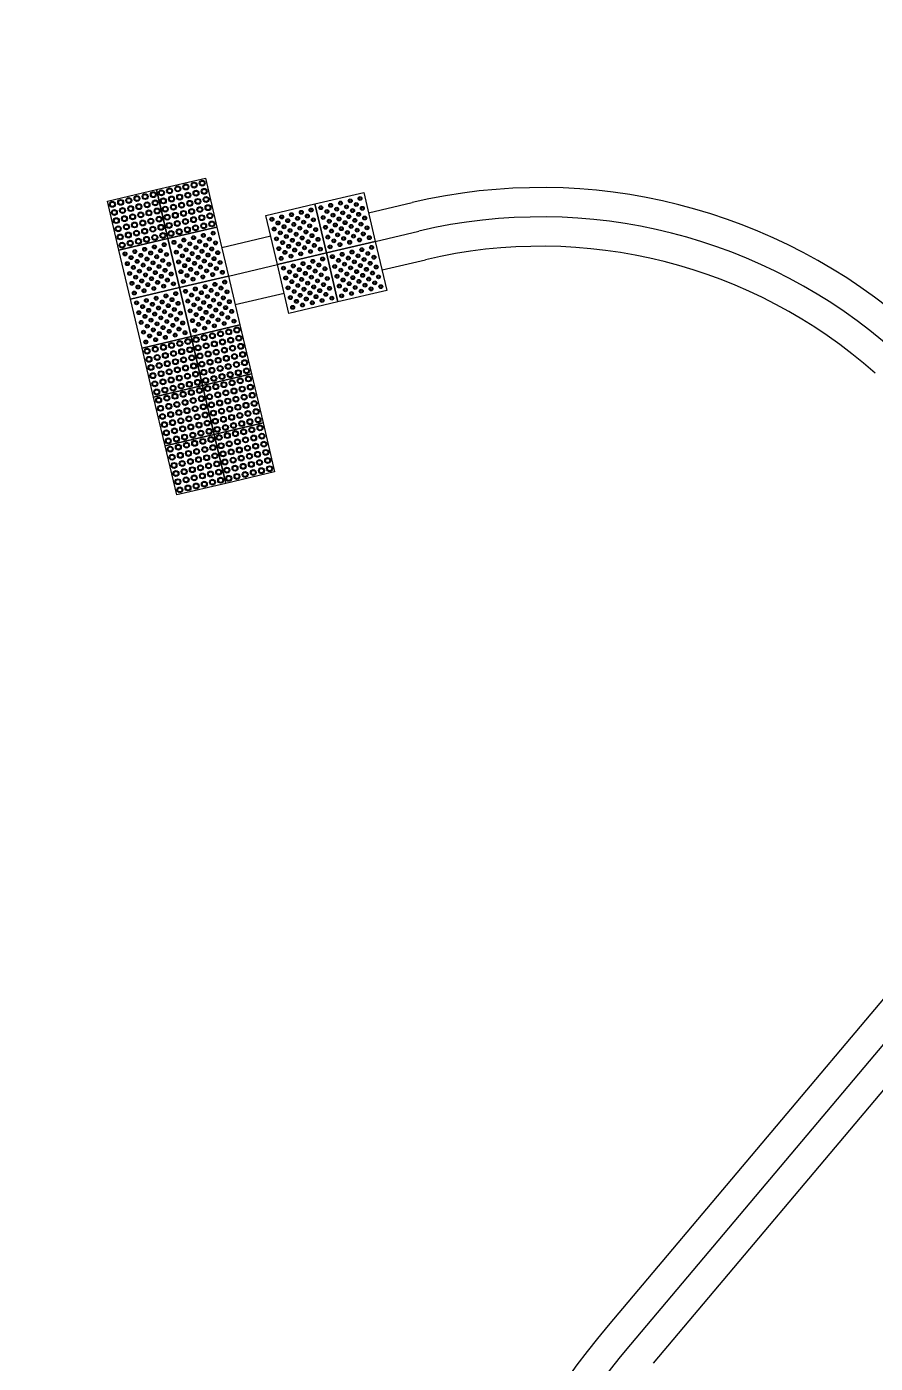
# Model space of a CAD drawing. Header units: millimetres. Extents: x 832728086 to 834530684, y 817551485 to 818349469.
# Drawn here: x 834124554 to 834129614, y 817958890 to 817966862 of the extents above; entities that cross this region are included whole.
import ezdxf

# ---------------------------------------------------------------- set-up
doc = ezdxf.new("R2010")
doc.units = ezdxf.units.MM
doc.header["$LTSCALE"] = 100
doc.linetypes.add('Hidden', pattern=[9.525, 6.35, -3.175])
doc.layers.add('+C-160', color=160, linetype='Hidden')
doc.layers.add('000-Tactile-l', color=8, linetype='Continuous')
doc.layers.add('000-helpline', color=30, linetype='Continuous', lineweight=30, plot=False)

# ---------------------------------------------------------------- blocks, each defined once
blk = doc.blocks.new('tactile')
at = {"layer": '000-helpline', "ltscale": 0.015}
for points in [[(834125.3832, 817965.9393), (834125.4521, 817965.6473), (834125.1601, 817965.5784), (834125.0913, 817965.8704)], [(834125.6752, 817966.0081), (834125.7441, 817965.7161), (834125.4521, 817965.6473), (834125.3832, 817965.9393)], [(834126.6201, 817965.9227), (834126.6889, 817965.6307), (834126.3969, 817965.5619), (834126.3281, 817965.8538)], [(834126.3281, 817965.8538), (834126.3969, 817965.5619), (834126.1049, 817965.493), (834126.0361, 817965.785)], [(834125.7441, 817965.7161), (834125.813, 817965.4241), (834125.521, 817965.3553), (834125.4521, 817965.6473)], [(834125.4521, 817965.6473), (834125.521, 817965.3553), (834125.229, 817965.2864), (834125.1601, 817965.5784)], [(834126.6889, 817965.6307), (834126.7578, 817965.3387), (834126.4658, 817965.2699), (834126.3969, 817965.5619)], [(834126.3969, 817965.5619), (834126.4658, 817965.2699), (834126.1738, 817965.201), (834126.1049, 817965.493)], [(834125.813, 817965.4241), (834125.8818, 817965.1321), (834125.5898, 817965.0633), (834125.521, 817965.3553)], [(834125.521, 817965.3553), (834125.5898, 817965.0633), (834125.2978, 817964.9944), (834125.229, 817965.2864)], [(834125.5898, 817965.0633), (834125.6587, 817964.7713), (834125.3667, 817964.7024), (834125.2978, 817964.9944)], [(834125.8818, 817965.1321), (834125.9507, 817964.8402), (834125.6587, 817964.7713), (834125.5898, 817965.0633)], [(834125.9507, 817964.8402), (834126.0195, 817964.5482), (834125.7275, 817964.4793), (834125.6587, 817964.7713)], [(834125.6587, 817964.7713), (834125.7275, 817964.4793), (834125.4355, 817964.4104), (834125.3667, 817964.7024)], [(834126.0195, 817964.5482), (834126.0884, 817964.2562), (834125.7964, 817964.1873), (834125.7275, 817964.4793)], [(834125.7275, 817964.4793), (834125.7964, 817964.1873), (834125.5044, 817964.1185), (834125.4355, 817964.4104)]]:
    blk.add_lwpolyline(points, close=True, dxfattribs=at)
at = {"layer": '000-Tactile-l', "ltscale": 5e-05}
for p, q in [((834126.6488, 817965.801), (834126.9082, 817965.8622)), ((834125.7728, 817965.5945), (834126.0648, 817965.6633)), ((834126.6889, 817965.6307), (834126.9484, 817965.6919)), ((834125.813, 817965.4241), (834126.1049, 817965.493)), ((834126.7291, 817965.4604), (834126.9885, 817965.5216)), ((834125.8531, 817965.2538), (834126.1451, 817965.3227)), ((834131.4332, 817963.1501), (834128.0774, 817959.1645)), ((834131.5671, 817963.0373), (834128.2112, 817959.0518)), ((834131.701, 817962.9246), (834128.3451, 817958.9391))]:
    blk.add_line(p, q, dxfattribs=at)
at = {"layer": '000-Tactile-l', "ltscale": 0.015}
for centre, radius in [((834125.4133, 817965.9207), 0.0175), ((834125.462, 817965.9321), 0.0175), ((834125.462, 817965.9321), 0.0125), ((834125.5106, 817965.9436), 0.0175), ((834125.5106, 817965.9436), 0.0125), ((834125.5593, 817965.9551), 0.0175), ((834125.5593, 817965.9551), 0.0125), ((834125.608, 817965.9666), 0.0175), ((834125.608, 817965.9666), 0.0125), ((834125.6566, 817965.978), 0.0175), ((834125.6566, 817965.978), 0.0125), ((834125.6681, 817965.9294), 0.0175), ((834125.6681, 817965.9294), 0.0125), ((834125.1213, 817965.8518), 0.0175), ((834125.1213, 817965.8518), 0.0125), ((834125.17, 817965.8633), 0.0175), ((834125.17, 817965.8633), 0.0125), ((834125.2187, 817965.8748), 0.0175), ((834125.2187, 817965.8748), 0.0125), ((834125.2673, 817965.8862), 0.0175), ((834125.2673, 817965.8862), 0.0125), ((834125.316, 817965.8977), 0.0175), ((834125.316, 817965.8977), 0.0125), ((834125.3275, 817965.849), 0.0175), ((834125.3275, 817965.849), 0.0125), ((834125.3647, 817965.9092), 0.0175), ((834125.3647, 817965.9092), 0.0125), ((834125.3761, 817965.8605), 0.0175), ((834125.3761, 817965.8605), 0.0125), ((834125.4133, 817965.9207), 0.0125), ((834125.4248, 817965.872), 0.0175), ((834125.4248, 817965.872), 0.0125), ((834125.4735, 817965.8835), 0.0175), ((834125.4735, 817965.8835), 0.0125), ((834125.5221, 817965.895), 0.0175), ((834125.5221, 817965.895), 0.0125), ((834125.5336, 817965.8463), 0.0175), ((834125.5336, 817965.8463), 0.0125), ((834125.5708, 817965.9064), 0.0175), ((834125.5708, 817965.9064), 0.0125), ((834125.5823, 817965.8578), 0.0175), ((834125.5823, 817965.8578), 0.0125), ((834125.6195, 817965.9179), 0.0175), ((834125.6195, 817965.9179), 0.0125), ((834125.6309, 817965.8692), 0.0175), ((834125.6309, 817965.8692), 0.0125), ((834125.6796, 817965.8807), 0.0175), ((834125.6796, 817965.8807), 0.0125), ((834126.481, 817965.8591), 0.0115), ((834126.481, 817965.8591), 0.006), ((834126.5394, 817965.8728), 0.0115), ((834126.5394, 817965.8728), 0.006), ((834126.5754, 817965.8505), 0.0115), ((834126.5978, 817965.8866), 0.0115), ((834126.5978, 817965.8866), 0.006), ((834125.1328, 817965.8031), 0.0175), ((834125.1328, 817965.8031), 0.0125), ((834125.1815, 817965.8146), 0.0175), ((834125.1815, 817965.8146), 0.0125), ((834125.1929, 817965.766), 0.0175), ((834125.1929, 817965.766), 0.0125), ((834125.2301, 817965.8261), 0.0175), ((834125.2301, 817965.8261), 0.0125), ((834125.2416, 817965.7774), 0.0175), ((834125.2416, 817965.7774), 0.0125), ((834125.2788, 817965.8376), 0.0175), ((834125.2788, 817965.8376), 0.0125), ((834125.2903, 817965.7889), 0.0175), ((834125.2903, 817965.7889), 0.0125), ((834125.3389, 817965.8004), 0.0175), ((834125.3389, 817965.8004), 0.0125), ((834125.3876, 817965.8119), 0.0175), ((834125.3876, 817965.8119), 0.0125), ((834125.3991, 817965.7632), 0.0175), ((834125.4363, 817965.8233), 0.0175), ((834125.4363, 817965.8233), 0.0125), ((834125.4477, 817965.7747), 0.0175), ((834125.4477, 817965.7747), 0.0125), ((834125.4849, 817965.8348), 0.0175), ((834125.4849, 817965.8348), 0.0125), ((834125.4964, 817965.7861), 0.0175), ((834125.4964, 817965.7861), 0.0125), ((834125.5451, 817965.7976), 0.0175), ((834125.5451, 817965.7976), 0.0125), ((834125.5937, 817965.8091), 0.0175), ((834125.5937, 817965.8091), 0.0125), ((834125.6052, 817965.7604), 0.0175), ((834125.6424, 817965.8206), 0.0175), ((834125.6424, 817965.8206), 0.0125), ((834125.6539, 817965.7719), 0.0175), ((834125.6539, 817965.7719), 0.0125), ((834125.6911, 817965.832), 0.0175), ((834125.6911, 817965.832), 0.0125), ((834125.7025, 817965.7834), 0.0175), ((834125.7025, 817965.7834), 0.0125), ((834126.1306, 817965.7764), 0.0115), ((834126.1306, 817965.7764), 0.006), ((834126.189, 817965.7902), 0.0115), ((834126.189, 817965.7902), 0.006), ((834126.2251, 817965.7679), 0.0115), ((834126.2474, 817965.804), 0.0115), ((834126.2474, 817965.804), 0.006), ((834126.2835, 817965.7817), 0.0115), ((834126.2835, 817965.7817), 0.006), ((834126.3058, 817965.8178), 0.0115), ((834126.3058, 817965.8178), 0.006), ((834126.3642, 817965.8315), 0.0115), ((834126.3642, 817965.8315), 0.006), ((834126.3779, 817965.7731), 0.0115), ((834126.3779, 817965.7731), 0.006), ((834126.4002, 817965.8092), 0.0115), ((834126.4002, 817965.8092), 0.006), ((834126.4226, 817965.8453), 0.0115), ((834126.4226, 817965.8453), 0.006), ((834126.4363, 817965.7869), 0.0115), ((834126.4363, 817965.7869), 0.006), ((834126.4586, 817965.823), 0.0115), ((834126.4586, 817965.823), 0.006), ((834126.4947, 817965.8007), 0.0115), ((834126.4947, 817965.8007), 0.006), ((834126.517, 817965.8368), 0.0115), ((834126.517, 817965.8368), 0.006), ((834126.5308, 817965.7784), 0.0115), ((834126.5308, 817965.7784), 0.006), ((834126.5531, 817965.8144), 0.0115), ((834126.5531, 817965.8144), 0.006), ((834126.5754, 817965.8505), 0.006), ((834126.5892, 817965.7921), 0.0115), ((834126.5892, 817965.7921), 0.006), ((834126.6115, 817965.8282), 0.0115), ((834126.6115, 817965.8282), 0.006), ((834126.6253, 817965.7698), 0.0115), ((834125.1443, 817965.7545), 0.0175), ((834125.1443, 817965.7545), 0.0125), ((834125.1558, 817965.7058), 0.0175), ((834125.1558, 817965.7058), 0.0125), ((834125.2044, 817965.7173), 0.0175), ((834125.2044, 817965.7173), 0.0125), ((834125.2531, 817965.7288), 0.0175), ((834125.2531, 817965.7288), 0.0125), ((834125.3018, 817965.7402), 0.0175), ((834125.3018, 817965.7402), 0.0125), ((834125.3132, 817965.6916), 0.0175), ((834125.3132, 817965.6916), 0.0125), ((834125.3504, 817965.7517), 0.0175), ((834125.3504, 817965.7517), 0.0125), ((834125.3619, 817965.7031), 0.0175), ((834125.3619, 817965.7031), 0.0125), ((834125.3991, 817965.7632), 0.0125), ((834125.4106, 817965.7145), 0.0175), ((834125.4106, 817965.7145), 0.0125), ((834125.4592, 817965.726), 0.0175), ((834125.4592, 817965.726), 0.0125), ((834125.5079, 817965.7375), 0.0175), ((834125.5079, 817965.7375), 0.0125), ((834125.5194, 817965.6888), 0.0175), ((834125.5194, 817965.6888), 0.0125), ((834125.5566, 817965.749), 0.0175), ((834125.5566, 817965.749), 0.0125), ((834125.568, 817965.7003), 0.0175), ((834125.568, 817965.7003), 0.0125), ((834125.6052, 817965.7604), 0.0125), ((834125.6167, 817965.7118), 0.0175), ((834125.6167, 817965.7118), 0.0125), ((834125.6654, 817965.7232), 0.0175), ((834125.6654, 817965.7232), 0.0125), ((834125.714, 817965.7347), 0.0175), ((834125.714, 817965.7347), 0.0125), ((834126.0722, 817965.7627), 0.0115), ((834126.0722, 817965.7627), 0.006), ((834126.0859, 817965.7043), 0.0115), ((834126.0859, 817965.7043), 0.006), ((834126.1083, 817965.7404), 0.0115), ((834126.1083, 817965.7404), 0.006), ((834126.1443, 817965.718), 0.0115), ((834126.1443, 817965.718), 0.006), ((834126.1667, 817965.7541), 0.0115), ((834126.1667, 817965.7541), 0.006), ((834126.1804, 817965.6957), 0.0115), ((834126.1804, 817965.6957), 0.006), ((834126.2027, 817965.7318), 0.0115), ((834126.2027, 817965.7318), 0.006), ((834126.2251, 817965.7679), 0.006), ((834126.2388, 817965.7095), 0.0115), ((834126.2388, 817965.7095), 0.006), ((834126.2611, 817965.7456), 0.0115), ((834126.2611, 817965.7456), 0.006), ((834126.2749, 817965.6872), 0.0115), ((834126.2972, 817965.7233), 0.0115), ((834126.2972, 817965.7233), 0.006), ((834126.3195, 817965.7594), 0.0115), ((834126.3195, 817965.7594), 0.006), ((834126.3333, 817965.701), 0.0115), ((834126.3333, 817965.701), 0.006), ((834126.3917, 817965.7147), 0.0115), ((834126.3917, 817965.7147), 0.006), ((834126.414, 817965.7508), 0.0115), ((834126.414, 817965.7508), 0.006), ((834126.4278, 817965.6924), 0.0115), ((834126.4278, 817965.6924), 0.006), ((834126.4501, 817965.7285), 0.0115), ((834126.4501, 817965.7285), 0.006), ((834126.4724, 817965.7646), 0.0115), ((834126.4724, 817965.7646), 0.006), ((834126.4862, 817965.7062), 0.0115), ((834126.4862, 817965.7062), 0.006), ((834126.5085, 817965.7423), 0.0115), ((834126.5085, 817965.7423), 0.006), ((834126.5446, 817965.72), 0.0115), ((834126.5446, 817965.72), 0.006), ((834126.5669, 817965.756), 0.0115), ((834126.5669, 817965.756), 0.006), ((834126.5807, 817965.6976), 0.0115), ((834126.5807, 817965.6976), 0.006), ((834126.603, 817965.7337), 0.0115), ((834126.603, 817965.7337), 0.006), ((834126.6253, 817965.7698), 0.006), ((834126.6391, 817965.7114), 0.0115), ((834126.6391, 817965.7114), 0.006), ((834125.1672, 817965.6571), 0.0175), ((834125.1672, 817965.6571), 0.0125), ((834125.1787, 817965.6085), 0.0175), ((834125.1787, 817965.6085), 0.0125), ((834125.2159, 817965.6686), 0.0175), ((834125.2159, 817965.6686), 0.0125), ((834125.2274, 817965.62), 0.0175), ((834125.2274, 817965.62), 0.0125), ((834125.2646, 817965.6801), 0.0175), ((834125.2646, 817965.6801), 0.0125), ((834125.276, 817965.6314), 0.0175), ((834125.276, 817965.6314), 0.0125), ((834125.3247, 817965.6429), 0.0175), ((834125.3247, 817965.6429), 0.0125), ((834125.3734, 817965.6544), 0.0175), ((834125.3734, 817965.6544), 0.0125), ((834125.422, 817965.6659), 0.0175), ((834125.422, 817965.6659), 0.0125), ((834125.4298, 817965.6112), 0.0115), ((834125.4707, 817965.6773), 0.0175), ((834125.4707, 817965.6773), 0.0125), ((834125.4882, 817965.625), 0.0115), ((834125.4882, 817965.625), 0.006), ((834125.5466, 817965.6387), 0.0115), ((834125.5466, 817965.6387), 0.006), ((834125.5827, 817965.6164), 0.0115), ((834125.5827, 817965.6164), 0.006), ((834125.605, 817965.6525), 0.0115), ((834125.605, 817965.6525), 0.006), ((834125.6411, 817965.6302), 0.0115), ((834125.6411, 817965.6302), 0.006), ((834125.6634, 817965.6663), 0.0115), ((834125.6634, 817965.6663), 0.006), ((834125.6772, 817965.6079), 0.0115), ((834125.6995, 817965.644), 0.0115), ((834125.6995, 817965.644), 0.006), ((834125.7218, 817965.68), 0.0115), ((834125.7218, 817965.68), 0.006), ((834125.7356, 817965.6216), 0.0115), ((834125.7356, 817965.6216), 0.006), ((834126.0997, 817965.6459), 0.0115), ((834126.0997, 817965.6459), 0.006), ((834126.122, 817965.682), 0.0115), ((834126.122, 817965.682), 0.006), ((834126.1358, 817965.6236), 0.0115), ((834126.1358, 817965.6236), 0.006), ((834126.1581, 817965.6596), 0.0115), ((834126.1581, 817965.6596), 0.006), ((834126.1942, 817965.6373), 0.0115), ((834126.1942, 817965.6373), 0.006), ((834126.2165, 817965.6734), 0.0115), ((834126.2165, 817965.6734), 0.006), ((834126.2303, 817965.615), 0.0115), ((834126.2303, 817965.615), 0.006), ((834126.2526, 817965.6511), 0.0115), ((834126.2526, 817965.6511), 0.006), ((834126.2749, 817965.6872), 0.006), ((834126.2887, 817965.6288), 0.0115), ((834126.2887, 817965.6288), 0.006), ((834126.311, 817965.6649), 0.0115), ((834126.311, 817965.6649), 0.006), ((834126.3248, 817965.6065), 0.0115), ((834126.3471, 817965.6426), 0.0115), ((834126.3471, 817965.6426), 0.006), ((834126.4055, 817965.6563), 0.0115), ((834126.4055, 817965.6563), 0.006), ((834126.4416, 817965.634), 0.0115), ((834126.4416, 817965.634), 0.006), ((834126.4639, 817965.6701), 0.0115), ((834126.4639, 817965.6701), 0.006), ((834126.4776, 817965.6117), 0.0115), ((834126.5, 817965.6478), 0.0115), ((834126.5, 817965.6478), 0.006), ((834126.5223, 817965.6839), 0.0115), ((834126.5223, 817965.6839), 0.006), ((834126.536, 817965.6255), 0.0115), ((834126.536, 817965.6255), 0.006), ((834126.5584, 817965.6616), 0.0115), ((834126.5584, 817965.6616), 0.006), ((834126.5944, 817965.6393), 0.0115), ((834126.5944, 817965.6393), 0.006), ((834126.6168, 817965.6753), 0.0115), ((834126.6168, 817965.6753), 0.006), ((834126.6528, 817965.653), 0.0115), ((834126.6528, 817965.653), 0.006), ((834125.1962, 817965.5561), 0.0115), ((834125.1962, 817965.5561), 0.006), ((834125.2323, 817965.5338), 0.0115), ((834125.2323, 817965.5338), 0.006), ((834125.2546, 817965.5699), 0.0115), ((834125.2546, 817965.5699), 0.006), ((834125.2907, 817965.5476), 0.0115), ((834125.2907, 817965.5476), 0.006), ((834125.313, 817965.5836), 0.0115), ((834125.313, 817965.5836), 0.006), ((834125.3491, 817965.5613), 0.0115), ((834125.3491, 817965.5613), 0.006), ((834125.3714, 817965.5974), 0.0115), ((834125.3714, 817965.5974), 0.006), ((834125.3852, 817965.539), 0.0115), ((834125.3852, 817965.539), 0.006), ((834125.4075, 817965.5751), 0.0115), ((834125.4075, 817965.5751), 0.006), ((834125.4298, 817965.6112), 0.006), ((834125.4436, 817965.5528), 0.0115), ((834125.4436, 817965.5528), 0.006), ((834125.502, 817965.5666), 0.0115), ((834125.502, 817965.5666), 0.006), ((834125.5243, 817965.6026), 0.0115), ((834125.5243, 817965.6026), 0.006), ((834125.538, 817965.5442), 0.0115), ((834125.538, 817965.5442), 0.006), ((834125.5604, 817965.5803), 0.0115), ((834125.5604, 817965.5803), 0.006), ((834125.5964, 817965.558), 0.0115), ((834125.5964, 817965.558), 0.006), ((834125.6188, 817965.5941), 0.0115), ((834125.6188, 817965.5941), 0.006), ((834125.6325, 817965.5357), 0.0115), ((834125.6325, 817965.5357), 0.006), ((834125.6548, 817965.5718), 0.0115), ((834125.6548, 817965.5718), 0.006), ((834125.6772, 817965.6079), 0.006), ((834125.6909, 817965.5495), 0.0115), ((834125.6909, 817965.5495), 0.006), ((834125.7132, 817965.5856), 0.0115), ((834125.7132, 817965.5856), 0.006), ((834125.727, 817965.5272), 0.0115), ((834125.7493, 817965.5632), 0.0115), ((834125.7493, 817965.5632), 0.006), ((834126.1135, 817965.5875), 0.0115), ((834126.1135, 817965.5875), 0.006), ((834126.1273, 817965.5291), 0.0115), ((834126.1496, 817965.5652), 0.0115), ((834126.1496, 817965.5652), 0.006), ((834126.1719, 817965.6012), 0.0115), ((834126.1719, 817965.6012), 0.006), ((834126.1857, 817965.5428), 0.0115), ((834126.1857, 817965.5428), 0.006), ((834126.208, 817965.5789), 0.0115), ((834126.208, 817965.5789), 0.006), ((834126.2441, 817965.5566), 0.0115), ((834126.2441, 817965.5566), 0.006), ((834126.2664, 817965.5927), 0.0115), ((834126.2664, 817965.5927), 0.006), ((834126.3025, 817965.5704), 0.0115), ((834126.3025, 817965.5704), 0.006), ((834126.3248, 817965.6065), 0.006), ((834126.3609, 817965.5842), 0.0115), ((834126.3609, 817965.5842), 0.006), ((834126.4192, 817965.5979), 0.0115), ((834126.4192, 817965.5979), 0.006), ((834126.433, 817965.5395), 0.0115), ((834126.433, 817965.5395), 0.006), ((834126.4776, 817965.6117), 0.006), ((834126.4914, 817965.5533), 0.0115), ((834126.4914, 817965.5533), 0.006), ((834126.5275, 817965.531), 0.0115), ((834126.5498, 817965.5671), 0.0115), ((834126.5498, 817965.5671), 0.006), ((834126.5859, 817965.5448), 0.0115), ((834126.5859, 817965.5448), 0.006), ((834126.6082, 817965.5809), 0.0115), ((834126.6082, 817965.5809), 0.006), ((834126.6443, 817965.5585), 0.0115), ((834126.6443, 817965.5585), 0.006), ((834126.6666, 817965.5946), 0.0115), ((834126.6666, 817965.5946), 0.006), ((834126.6804, 817965.5362), 0.0115), ((834126.6804, 817965.5362), 0.006), ((834125.21, 817965.4977), 0.0115), ((834125.21, 817965.4977), 0.006), ((834125.2461, 817965.4754), 0.0115), ((834125.2461, 817965.4754), 0.006), ((834125.2684, 817965.5115), 0.0115), ((834125.2684, 817965.5115), 0.006), ((834125.2821, 817965.4531), 0.0115), ((834125.2821, 817965.4531), 0.006), ((834125.3045, 817965.4892), 0.0115), ((834125.3045, 817965.4892), 0.006), ((834125.3268, 817965.5252), 0.0115), ((834125.3268, 817965.5252), 0.006), ((834125.3405, 817965.4668), 0.0115), ((834125.3405, 817965.4668), 0.006), ((834125.3629, 817965.5029), 0.0115), ((834125.3629, 817965.5029), 0.006), ((834125.3989, 817965.4806), 0.0115), ((834125.3989, 817965.4806), 0.006), ((834125.4213, 817965.5167), 0.0115), ((834125.4213, 817965.5167), 0.006), ((834125.435, 817965.4583), 0.0115), ((834125.435, 817965.4583), 0.006), ((834125.4573, 817965.4944), 0.0115), ((834125.4573, 817965.4944), 0.006), ((834125.5157, 817965.5082), 0.0115), ((834125.5157, 817965.5082), 0.006), ((834125.5295, 817965.4498), 0.0115), ((834125.5518, 817965.4858), 0.0115), ((834125.5518, 817965.4858), 0.006), ((834125.5741, 817965.5219), 0.0115), ((834125.5741, 817965.5219), 0.006), ((834125.5879, 817965.4635), 0.0115), ((834125.5879, 817965.4635), 0.006), ((834125.6102, 817965.4996), 0.0115), ((834125.6102, 817965.4996), 0.006), ((834125.6463, 817965.4773), 0.0115), ((834125.6463, 817965.4773), 0.006), ((834125.6686, 817965.5134), 0.0115), ((834125.6686, 817965.5134), 0.006), ((834125.6824, 817965.455), 0.0115), ((834125.6824, 817965.455), 0.006), ((834125.7047, 817965.4911), 0.0115), ((834125.7047, 817965.4911), 0.006), ((834125.727, 817965.5272), 0.006), ((834125.7408, 817965.4688), 0.0115), ((834125.7408, 817965.4688), 0.006), ((834125.7631, 817965.5048), 0.0115), ((834125.7631, 817965.5048), 0.006), ((834126.1273, 817965.5291), 0.006), ((834126.141, 817965.4707), 0.0115), ((834126.141, 817965.4707), 0.006), ((834126.1771, 817965.4484), 0.0115), ((834126.1994, 817965.4845), 0.0115), ((834126.1994, 817965.4845), 0.006), ((834126.2355, 817965.4621), 0.0115), ((834126.2355, 817965.4621), 0.006), ((834126.2578, 817965.4982), 0.0115), ((834126.2578, 817965.4982), 0.006), ((834126.2939, 817965.4759), 0.0115), ((834126.2939, 817965.4759), 0.006), ((834126.3162, 817965.512), 0.0115), ((834126.3162, 817965.512), 0.006), ((834126.33, 817965.4536), 0.0115), ((834126.33, 817965.4536), 0.006), ((834126.3523, 817965.4897), 0.0115), ((834126.3523, 817965.4897), 0.006), ((834126.3746, 817965.5258), 0.0115), ((834126.3746, 817965.5258), 0.006), ((834126.3884, 817965.4674), 0.0115), ((834126.3884, 817965.4674), 0.006), ((834126.4468, 817965.4811), 0.0115), ((834126.4468, 817965.4811), 0.006), ((834126.4691, 817965.5172), 0.0115), ((834126.4691, 817965.5172), 0.006), ((834126.4829, 817965.4588), 0.0115), ((834126.4829, 817965.4588), 0.006), ((834126.5052, 817965.4949), 0.0115), ((834126.5052, 817965.4949), 0.006), ((834126.5275, 817965.531), 0.006), ((834126.5413, 817965.4726), 0.0115), ((834126.5413, 817965.4726), 0.006), ((834126.5636, 817965.5087), 0.0115), ((834126.5636, 817965.5087), 0.006), ((834126.5774, 817965.4503), 0.0115), ((834126.5997, 817965.4864), 0.0115), ((834126.5997, 817965.4864), 0.006), ((834126.622, 817965.5225), 0.0115), ((834126.622, 817965.5225), 0.006), ((834126.6358, 817965.4641), 0.0115), ((834126.6358, 817965.4641), 0.006), ((834126.6581, 817965.5001), 0.0115), ((834126.6581, 817965.5001), 0.006), ((834126.6942, 817965.4778), 0.0115), ((834126.6942, 817965.4778), 0.006), ((834125.2237, 817965.4393), 0.0115), ((834125.2237, 817965.4393), 0.006), ((834125.2375, 817965.3809), 0.0115), ((834125.2375, 817965.3809), 0.006), ((834125.2598, 817965.417), 0.0115), ((834125.2598, 817965.417), 0.006), ((834125.2959, 817965.3947), 0.0115), ((834125.2959, 817965.3947), 0.006), ((834125.3182, 817965.4308), 0.0115), ((834125.3182, 817965.4308), 0.006), ((834125.332, 817965.3724), 0.0115), ((834125.3543, 817965.4084), 0.0115), ((834125.3543, 817965.4084), 0.006), ((834125.3766, 817965.4445), 0.0115), ((834125.3766, 817965.4445), 0.006), ((834125.3904, 817965.3861), 0.0115), ((834125.3904, 817965.3861), 0.006), ((834125.4127, 817965.4222), 0.0115), ((834125.4127, 817965.4222), 0.006), ((834125.4488, 817965.3999), 0.0115), ((834125.4488, 817965.3999), 0.006), ((834125.4711, 817965.436), 0.0115), ((834125.4711, 817965.436), 0.006), ((834125.4849, 817965.3776), 0.0115), ((834125.4849, 817965.3776), 0.006), ((834125.5295, 817965.4498), 0.006), ((834125.5433, 817965.3914), 0.0115), ((834125.5433, 817965.3914), 0.006), ((834125.5656, 817965.4274), 0.0115), ((834125.5656, 817965.4274), 0.006), ((834125.6017, 817965.4051), 0.0115), ((834125.6017, 817965.4051), 0.006), ((834125.624, 817965.4412), 0.0115), ((834125.624, 817965.4412), 0.006), ((834125.6601, 817965.4189), 0.0115), ((834125.6601, 817965.4189), 0.006), ((834125.7185, 817965.4327), 0.0115), ((834125.7185, 817965.4327), 0.006), ((834125.7322, 817965.3743), 0.0115), ((834125.7322, 817965.3743), 0.006), ((834125.7769, 817965.4464), 0.0115), ((834125.7769, 817965.4464), 0.006), ((834125.7906, 817965.388), 0.0115), ((834125.7906, 817965.388), 0.006), ((834126.1548, 817965.4123), 0.0115), ((834126.1548, 817965.4123), 0.006), ((834126.1771, 817965.4484), 0.006), ((834126.1909, 817965.39), 0.0115), ((834126.1909, 817965.39), 0.006), ((834126.2132, 817965.4261), 0.0115), ((834126.2132, 817965.4261), 0.006), ((834126.227, 817965.3677), 0.0115), ((834126.2493, 817965.4037), 0.0115), ((834126.2493, 817965.4037), 0.006), ((834126.2716, 817965.4398), 0.0115), ((834126.2716, 817965.4398), 0.006), ((834126.2854, 817965.3814), 0.0115), ((834126.2854, 817965.3814), 0.006), ((834126.3077, 817965.4175), 0.0115), ((834126.3077, 817965.4175), 0.006), ((834126.3438, 817965.3952), 0.0115), ((834126.3438, 817965.3952), 0.006), ((834126.3661, 817965.4313), 0.0115), ((834126.3661, 817965.4313), 0.006), ((834126.3799, 817965.3729), 0.0115), ((834126.3799, 817965.3729), 0.006), ((834126.4022, 817965.409), 0.0115), ((834126.4022, 817965.409), 0.006), ((834126.4606, 817965.4227), 0.0115), ((834126.4606, 817965.4227), 0.006), ((834126.4966, 817965.4004), 0.0115), ((834126.4966, 817965.4004), 0.006), ((834126.519, 817965.4365), 0.0115), ((834126.519, 817965.4365), 0.006), ((834126.5327, 817965.3781), 0.0115), ((834126.5327, 817965.3781), 0.006), ((834126.555, 817965.4142), 0.0115), ((834126.555, 817965.4142), 0.006), ((834126.5774, 817965.4503), 0.006), ((834126.5911, 817965.3919), 0.0115), ((834126.5911, 817965.3919), 0.006), ((834126.6134, 817965.428), 0.0115), ((834126.6134, 817965.428), 0.006), ((834126.6272, 817965.3696), 0.0115), ((834126.6495, 817965.4057), 0.0115), ((834126.6495, 817965.4057), 0.006), ((834126.6718, 817965.4417), 0.0115), ((834126.6718, 817965.4417), 0.006), ((834126.6856, 817965.3833), 0.0115), ((834126.6856, 817965.3833), 0.006), ((834126.7079, 817965.4194), 0.0115), ((834126.7079, 817965.4194), 0.006), ((834125.2513, 817965.3225), 0.0115), ((834125.2513, 817965.3225), 0.006), ((834125.2736, 817965.3586), 0.0115), ((834125.2736, 817965.3586), 0.006), ((834125.3097, 817965.3363), 0.0115), ((834125.3097, 817965.3363), 0.006), ((834125.332, 817965.3724), 0.006), ((834125.3681, 817965.35), 0.0115), ((834125.3681, 817965.35), 0.006), ((834125.3819, 817965.2916), 0.0115), ((834125.4265, 817965.3638), 0.0115), ((834125.4265, 817965.3638), 0.006), ((834125.4403, 817965.3054), 0.0115), ((834125.4403, 817965.3054), 0.006), ((834125.4987, 817965.3192), 0.0115), ((834125.4987, 817965.3192), 0.006), ((834125.557, 817965.333), 0.0115), ((834125.557, 817965.333), 0.006), ((834125.5931, 817965.3106), 0.0115), ((834125.5931, 817965.3106), 0.006), ((834125.6154, 817965.3467), 0.0115), ((834125.6154, 817965.3467), 0.006), ((834125.6292, 817965.2883), 0.0115), ((834125.6515, 817965.3244), 0.0115), ((834125.6515, 817965.3244), 0.006), ((834125.6738, 817965.3605), 0.0115), ((834125.6738, 817965.3605), 0.006), ((834125.6876, 817965.3021), 0.0115), ((834125.6876, 817965.3021), 0.006), ((834125.7099, 817965.3382), 0.0115), ((834125.7099, 817965.3382), 0.006), ((834125.746, 817965.3159), 0.0115), ((834125.746, 817965.3159), 0.006), ((834125.7683, 817965.352), 0.0115), ((834125.7683, 817965.352), 0.006), ((834125.7821, 817965.2936), 0.0115), ((834125.7821, 817965.2936), 0.006), ((834125.8044, 817965.3297), 0.0115), ((834125.8044, 817965.3297), 0.006), ((834126.1686, 817965.3539), 0.0115), ((834126.1686, 817965.3539), 0.006), ((834126.1823, 817965.2955), 0.0115), ((834126.1823, 817965.2955), 0.006), ((834126.2047, 817965.3316), 0.0115), ((834126.2047, 817965.3316), 0.006), ((834126.227, 817965.3677), 0.006), ((834126.2407, 817965.3093), 0.0115), ((834126.2407, 817965.3093), 0.006), ((834126.2631, 817965.3453), 0.0115), ((834126.2631, 817965.3453), 0.006), ((834126.2991, 817965.323), 0.0115), ((834126.2991, 817965.323), 0.006), ((834126.3215, 817965.3591), 0.0115), ((834126.3215, 817965.3591), 0.006), ((834126.3352, 817965.3007), 0.0115), ((834126.3352, 817965.3007), 0.006), ((834126.3575, 817965.3368), 0.0115), ((834126.3575, 817965.3368), 0.006), ((834126.3936, 817965.3145), 0.0115), ((834126.3936, 817965.3145), 0.006), ((834126.4159, 817965.3506), 0.0115), ((834126.4159, 817965.3506), 0.006), ((834126.4297, 817965.2922), 0.0115), ((834126.4743, 817965.3643), 0.0115), ((834126.4743, 817965.3643), 0.006), ((834126.4881, 817965.3059), 0.0115), ((834126.4881, 817965.3059), 0.006), ((834126.5104, 817965.342), 0.0115), ((834126.5104, 817965.342), 0.006), ((834126.5465, 817965.3197), 0.0115), ((834126.5465, 817965.3197), 0.006), ((834126.5688, 817965.3558), 0.0115), ((834126.5688, 817965.3558), 0.006), ((834126.6049, 817965.3335), 0.0115), ((834126.6049, 817965.3335), 0.006), ((834126.6272, 817965.3696), 0.006), ((834126.6633, 817965.3473), 0.0115), ((834126.6633, 817965.3473), 0.006), ((834126.7217, 817965.361), 0.0115), ((834126.7217, 817965.361), 0.006), ((834125.2651, 817965.2641), 0.0115), ((834125.2651, 817965.2641), 0.006), ((834125.3011, 817965.2418), 0.0115), ((834125.3011, 817965.2418), 0.006), ((834125.3235, 817965.2779), 0.0115), ((834125.3235, 817965.2779), 0.006), ((834125.3372, 817965.2195), 0.0115), ((834125.3372, 817965.2195), 0.006), ((834125.3595, 817965.2556), 0.0115), ((834125.3595, 817965.2556), 0.006), ((834125.3819, 817965.2916), 0.006), ((834125.3956, 817965.2333), 0.0115), ((834125.3956, 817965.2333), 0.006), ((834125.4179, 817965.2693), 0.0115), ((834125.4179, 817965.2693), 0.006), ((834125.4317, 817965.2109), 0.0115), ((834125.454, 817965.247), 0.0115), ((834125.454, 817965.247), 0.006), ((834125.4763, 817965.2831), 0.0115), ((834125.4763, 817965.2831), 0.006), ((834125.4901, 817965.2247), 0.0115), ((834125.4901, 817965.2247), 0.006), ((834125.5124, 817965.2608), 0.0115), ((834125.5124, 817965.2608), 0.006), ((834125.5708, 817965.2746), 0.0115), ((834125.5708, 817965.2746), 0.006), ((834125.5846, 817965.2162), 0.0115), ((834125.5846, 817965.2162), 0.006), ((834125.6069, 817965.2523), 0.0115), ((834125.6069, 817965.2523), 0.006), ((834125.6292, 817965.2883), 0.006), ((834125.643, 817965.2299), 0.0115), ((834125.643, 817965.2299), 0.006), ((834125.6653, 817965.266), 0.0115), ((834125.6653, 817965.266), 0.006), ((834125.7014, 817965.2437), 0.0115), ((834125.7014, 817965.2437), 0.006), ((834125.7237, 817965.2798), 0.0115), ((834125.7237, 817965.2798), 0.006), ((834125.7375, 817965.2214), 0.0115), ((834125.7375, 817965.2214), 0.006), ((834125.7598, 817965.2575), 0.0115), ((834125.7598, 817965.2575), 0.006), ((834125.7959, 817965.2352), 0.0115), ((834125.7959, 817965.2352), 0.006), ((834125.8182, 817965.2713), 0.0115), ((834125.8182, 817965.2713), 0.006), ((834125.832, 817965.2129), 0.0115), ((834126.1961, 817965.2371), 0.0115), ((834126.1961, 817965.2371), 0.006), ((834126.2184, 817965.2732), 0.0115), ((834126.2184, 817965.2732), 0.006), ((834126.2545, 817965.2509), 0.0115), ((834126.2545, 817965.2509), 0.006), ((834126.2768, 817965.2869), 0.0115), ((834126.2768, 817965.2869), 0.006), ((834126.3129, 817965.2646), 0.0115), ((834126.3129, 817965.2646), 0.006), ((834126.3713, 817965.2784), 0.0115), ((834126.3713, 817965.2784), 0.006), ((834126.4297, 817965.2922), 0.006), ((834125.2788, 817965.2057), 0.0115), ((834125.2788, 817965.2057), 0.006), ((834125.2926, 817965.1473), 0.0115), ((834125.2926, 817965.1473), 0.006), ((834125.3149, 817965.1834), 0.0115), ((834125.3149, 817965.1834), 0.006), ((834125.351, 817965.1611), 0.0115), ((834125.351, 817965.1611), 0.006), ((834125.3733, 817965.1972), 0.0115), ((834125.3733, 817965.1972), 0.006), ((834125.3871, 817965.1388), 0.0115), ((834125.3871, 817965.1388), 0.006), ((834125.4094, 817965.1749), 0.0115), ((834125.4094, 817965.1749), 0.006), ((834125.4317, 817965.2109), 0.006), ((834125.4455, 817965.1525), 0.0115), ((834125.4455, 817965.1525), 0.006), ((834125.4678, 817965.1886), 0.0115), ((834125.4678, 817965.1886), 0.006), ((834125.4816, 817965.1302), 0.0115), ((834125.5039, 817965.1663), 0.0115), ((834125.5039, 817965.1663), 0.006), ((834125.5262, 817965.2024), 0.0115), ((834125.5262, 817965.2024), 0.006), ((834125.54, 817965.144), 0.0115), ((834125.54, 817965.144), 0.006), ((834125.5984, 817965.1578), 0.0115), ((834125.5984, 817965.1578), 0.006), ((834125.6207, 817965.1939), 0.0115), ((834125.6207, 817965.1939), 0.006), ((834125.6344, 817965.1355), 0.0115), ((834125.6344, 817965.1355), 0.006), ((834125.6568, 817965.1715), 0.0115), ((834125.6568, 817965.1715), 0.006), ((834125.6791, 817965.2076), 0.0115), ((834125.6791, 817965.2076), 0.006), ((834125.6928, 817965.1492), 0.0115), ((834125.6928, 817965.1492), 0.006), ((834125.7152, 817965.1853), 0.0115), ((834125.7152, 817965.1853), 0.006), ((834125.7512, 817965.163), 0.0115), ((834125.7512, 817965.163), 0.006), ((834125.7736, 817965.1991), 0.0115), ((834125.7736, 817965.1991), 0.006), ((834125.7873, 817965.1407), 0.0115), ((834125.7873, 817965.1407), 0.006), ((834125.8096, 817965.1768), 0.0115), ((834125.8096, 817965.1768), 0.006), ((834125.832, 817965.2129), 0.006), ((834125.8457, 817965.1545), 0.0115), ((834125.8457, 817965.1545), 0.006), ((834125.3064, 817965.0889), 0.0115), ((834125.3064, 817965.0889), 0.006), ((834125.3287, 817965.125), 0.0115), ((834125.3287, 817965.125), 0.006), ((834125.3425, 817965.0666), 0.0115), ((834125.3425, 817965.0666), 0.006), ((834125.3648, 817965.1027), 0.0115), ((834125.3648, 817965.1027), 0.006), ((834125.4009, 817965.0804), 0.0115), ((834125.4009, 817965.0804), 0.006), ((834125.4232, 817965.1165), 0.0115), ((834125.4232, 817965.1165), 0.006), ((834125.4369, 817965.0581), 0.0115), ((834125.4369, 817965.0581), 0.006), ((834125.4593, 817965.0941), 0.0115), ((834125.4593, 817965.0941), 0.006), ((834125.4816, 817965.1302), 0.006), ((834125.4953, 817965.0718), 0.0115), ((834125.4953, 817965.0718), 0.006), ((834125.5177, 817965.1079), 0.0115), ((834125.5177, 817965.1079), 0.006), ((834125.5537, 817965.0856), 0.0115), ((834125.5537, 817965.0856), 0.006), ((834125.6121, 817965.0994), 0.0115), ((834125.6199, 817965.0447), 0.0175), ((834125.6121, 817965.0994), 0.006), ((834125.6686, 817965.0562), 0.0175), ((834125.6686, 817965.0562), 0.0125), ((834125.6705, 817965.1131), 0.0115), ((834125.6705, 817965.1131), 0.006), ((834125.7172, 817965.0676), 0.0175), ((834125.7172, 817965.0676), 0.0125), ((834125.7289, 817965.1269), 0.0115), ((834125.7289, 817965.1269), 0.006), ((834125.7659, 817965.0791), 0.0175), ((834125.7659, 817965.0791), 0.0125), ((834125.8146, 817965.0906), 0.0175), ((834125.8146, 817965.0906), 0.0125), ((834125.8632, 817965.1021), 0.0175), ((834125.8632, 817965.1021), 0.0125), ((834125.8747, 817965.0534), 0.0175), ((834125.8747, 817965.0534), 0.0125), ((834125.3201, 817965.0305), 0.0115), ((834125.3279, 817964.9758), 0.0175), ((834125.3201, 817965.0305), 0.006), ((834125.3279, 817964.9758), 0.0125), ((834125.3766, 817964.9873), 0.0175), ((834125.3766, 817964.9873), 0.0125), ((834125.3785, 817965.0443), 0.0115), ((834125.3785, 817965.0443), 0.006), ((834125.4252, 817964.9988), 0.0175), ((834125.4252, 817964.9988), 0.0125), ((834125.4739, 817965.0103), 0.0175), ((834125.4739, 817965.0103), 0.0125), ((834125.5226, 817965.0217), 0.0175), ((834125.5226, 817965.0217), 0.0125), ((834125.534, 817964.9731), 0.0175), ((834125.534, 817964.9731), 0.0125), ((834125.5712, 817965.0332), 0.0175), ((834125.5712, 817965.0332), 0.0125), ((834125.5827, 817964.9845), 0.0175), ((834125.5827, 817964.9845), 0.0125), ((834125.6199, 817965.0447), 0.0125), ((834125.6314, 817964.996), 0.0175), ((834125.6314, 817964.996), 0.0125), ((834125.68, 817965.0075), 0.0175), ((834125.68, 817965.0075), 0.0125), ((834125.7287, 817965.019), 0.0175), ((834125.7287, 817965.019), 0.0125), ((834125.7402, 817964.9703), 0.0175), ((834125.7402, 817964.9703), 0.0125), ((834125.7774, 817965.0305), 0.0175), ((834125.7774, 817965.0305), 0.0125), ((834125.7888, 817964.9818), 0.0175), ((834125.7888, 817964.9818), 0.0125), ((834125.826, 817965.0419), 0.0175), ((834125.826, 817965.0419), 0.0125), ((834125.8375, 817964.9933), 0.0175), ((834125.8375, 817964.9933), 0.0125), ((834125.8862, 817965.0047), 0.0175), ((834125.8862, 817965.0047), 0.0125), ((834125.3394, 817964.9272), 0.0175), ((834125.3394, 817964.9272), 0.0125), ((834125.388, 817964.9386), 0.0175), ((834125.388, 817964.9386), 0.0125), ((834125.3995, 817964.89), 0.0175), ((834125.3995, 817964.89), 0.0125), ((834125.4367, 817964.9501), 0.0175), ((834125.4367, 817964.9501), 0.0125), ((834125.4482, 817964.9015), 0.0175), ((834125.4482, 817964.9015), 0.0125), ((834125.4854, 817964.9616), 0.0175), ((834125.4854, 817964.9616), 0.0125), ((834125.4969, 817964.9129), 0.0175), ((834125.4969, 817964.9129), 0.0125), ((834125.5455, 817964.9244), 0.0175), ((834125.5455, 817964.9244), 0.0125), ((834125.5942, 817964.9359), 0.0175), ((834125.5942, 817964.9359), 0.0125), ((834125.6057, 817964.8872), 0.0175), ((834125.6428, 817964.9474), 0.0175), ((834125.6428, 817964.9474), 0.0125), ((834125.6543, 817964.8987), 0.0175), ((834125.6543, 817964.8987), 0.0125), ((834125.6915, 817964.9588), 0.0175), ((834125.6915, 817964.9588), 0.0125), ((834125.703, 817964.9102), 0.0175), ((834125.703, 817964.9102), 0.0125), ((834125.7517, 817964.9216), 0.0175), ((834125.7517, 817964.9216), 0.0125), ((834125.8003, 817964.9331), 0.0175), ((834125.8003, 817964.9331), 0.0125), ((834125.8118, 817964.8845), 0.0175), ((834125.849, 817964.9446), 0.0175), ((834125.849, 817964.9446), 0.0125), ((834125.8605, 817964.8959), 0.0175), ((834125.8605, 817964.8959), 0.0125), ((834125.8976, 817964.9561), 0.0175), ((834125.8976, 817964.9561), 0.0125), ((834125.9091, 817964.9074), 0.0175), ((834125.9091, 817964.9074), 0.0125), ((834125.3509, 817964.8785), 0.0175), ((834125.3509, 817964.8785), 0.0125), ((834125.3623, 817964.8298), 0.0175), ((834125.3623, 817964.8298), 0.0125), ((834125.411, 817964.8413), 0.0175), ((834125.411, 817964.8413), 0.0125), ((834125.4597, 817964.8528), 0.0175), ((834125.4597, 817964.8528), 0.0125), ((834125.4711, 817964.8041), 0.0175), ((834125.5083, 817964.8643), 0.0175), ((834125.5083, 817964.8643), 0.0125), ((834125.5198, 817964.8156), 0.0175), ((834125.5198, 817964.8156), 0.0125), ((834125.557, 817964.8757), 0.0175), ((834125.557, 817964.8757), 0.0125), ((834125.5685, 817964.8271), 0.0175), ((834125.5685, 817964.8271), 0.0125), ((834125.6057, 817964.8872), 0.0125), ((834125.6171, 817964.8386), 0.0175), ((834125.6171, 817964.8386), 0.0125), ((834125.6658, 817964.85), 0.0175), ((834125.6658, 817964.85), 0.0125), ((834125.7145, 817964.8615), 0.0175), ((834125.7145, 817964.8615), 0.0125), ((834125.7259, 817964.8128), 0.0175), ((834125.7259, 817964.8128), 0.0125), ((834125.7631, 817964.873), 0.0175), ((834125.7631, 817964.873), 0.0125), ((834125.7746, 817964.8243), 0.0175), ((834125.7746, 817964.8243), 0.0125), ((834125.8118, 817964.8845), 0.0125), ((834125.8233, 817964.8358), 0.0175), ((834125.8233, 817964.8358), 0.0125), ((834125.8719, 817964.8473), 0.0175), ((834125.8719, 817964.8473), 0.0125), ((834125.9206, 817964.8587), 0.0175), ((834125.9206, 817964.8587), 0.0125), ((834125.9321, 817964.8101), 0.0175), ((834125.9321, 817964.8101), 0.0125), ((834125.3738, 817964.7812), 0.0175), ((834125.3738, 817964.7812), 0.0125), ((834125.3853, 817964.7325), 0.0175), ((834125.3853, 817964.7325), 0.0125), ((834125.4225, 817964.7926), 0.0175), ((834125.4225, 817964.7926), 0.0125), ((834125.4339, 817964.744), 0.0175), ((834125.4339, 817964.744), 0.0125), ((834125.4711, 817964.8041), 0.0125), ((834125.4826, 817964.7555), 0.0175), ((834125.4826, 817964.7555), 0.0125), ((834125.5313, 817964.7669), 0.0175), ((834125.5313, 817964.7669), 0.0125), ((834125.5799, 817964.7784), 0.0175), ((834125.5799, 817964.7784), 0.0125), ((834125.5914, 817964.7297), 0.0175), ((834125.5914, 817964.7297), 0.0125), ((834125.6286, 817964.7899), 0.0175), ((834125.6286, 817964.7899), 0.0125), ((834125.6401, 817964.7412), 0.0175), ((834125.6401, 817964.7412), 0.0125), ((834125.6773, 817964.8014), 0.0175), ((834125.6773, 817964.8014), 0.0125), ((834125.6888, 817964.7527), 0.0175), ((834125.6888, 817964.7527), 0.0125), ((834125.7374, 817964.7642), 0.0175), ((834125.7374, 817964.7642), 0.0125), ((834125.7861, 817964.7757), 0.0175), ((834125.7861, 817964.7757), 0.0125), ((834125.7976, 817964.727), 0.0175), ((834125.8347, 817964.7871), 0.0175), ((834125.8347, 817964.7871), 0.0125), ((834125.8462, 817964.7385), 0.0175), ((834125.8462, 817964.7385), 0.0125), ((834125.8834, 817964.7986), 0.0175), ((834125.8834, 817964.7986), 0.0125), ((834125.8949, 817964.7499), 0.0175), ((834125.8949, 817964.7499), 0.0125), ((834125.9436, 817964.7614), 0.0175), ((834125.9436, 817964.7614), 0.0125), ((834125.3968, 817964.6838), 0.0175), ((834125.3968, 817964.6838), 0.0125), ((834125.4454, 817964.6953), 0.0175), ((834125.4454, 817964.6953), 0.0125), ((834125.4569, 817964.6467), 0.0175), ((834125.4941, 817964.7068), 0.0175), ((834125.4941, 817964.7068), 0.0125), ((834125.5056, 817964.6581), 0.0175), ((834125.5056, 817964.6581), 0.0125), ((834125.5428, 817964.7183), 0.0175), ((834125.5428, 817964.7183), 0.0125), ((834125.5542, 817964.6696), 0.0175), ((834125.5542, 817964.6696), 0.0125), ((834125.6029, 817964.6811), 0.0175), ((834125.6029, 817964.6811), 0.0125), ((834125.6516, 817964.6926), 0.0175), ((834125.6516, 817964.6926), 0.0125), ((834125.663, 817964.6439), 0.0175), ((834125.7002, 817964.704), 0.0175), ((834125.7002, 817964.704), 0.0125), ((834125.7117, 817964.6554), 0.0175), ((834125.7117, 817964.6554), 0.0125), ((834125.7489, 817964.7155), 0.0175), ((834125.7489, 817964.7155), 0.0125), ((834125.7604, 817964.6668), 0.0175), ((834125.7604, 817964.6668), 0.0125), ((834125.7976, 817964.727), 0.0125), ((834125.809, 817964.6783), 0.0175), ((834125.809, 817964.6783), 0.0125), ((834125.8577, 817964.6898), 0.0175), ((834125.8577, 817964.6898), 0.0125), ((834125.9064, 817964.7013), 0.0175), ((834125.9064, 817964.7013), 0.0125), ((834125.9178, 817964.6526), 0.0175), ((834125.9178, 817964.6526), 0.0125), ((834125.955, 817964.7128), 0.0175), ((834125.955, 817964.7128), 0.0125), ((834125.9665, 817964.6641), 0.0175), ((834125.9665, 817964.6641), 0.0125), ((834125.4082, 817964.6352), 0.0175), ((834125.4082, 817964.6352), 0.0125), ((834125.4197, 817964.5865), 0.0175), ((834125.4197, 817964.5865), 0.0125), ((834125.4569, 817964.6467), 0.0125), ((834125.4684, 817964.598), 0.0175), ((834125.4684, 817964.598), 0.0125), ((834125.517, 817964.6095), 0.0175), ((834125.517, 817964.6095), 0.0125), ((834125.5657, 817964.6209), 0.0175), ((834125.5657, 817964.6209), 0.0125), ((834125.5772, 817964.5723), 0.0175), ((834125.5772, 817964.5723), 0.0125), ((834125.6144, 817964.6324), 0.0175), ((834125.6144, 817964.6324), 0.0125), ((834125.6258, 817964.5838), 0.0175), ((834125.6258, 817964.5838), 0.0125), ((834125.663, 817964.6439), 0.0125), ((834125.6745, 817964.5952), 0.0175), ((834125.6745, 817964.5952), 0.0125), ((834125.7232, 817964.6067), 0.0175), ((834125.7232, 817964.6067), 0.0125), ((834125.7718, 817964.6182), 0.0175), ((834125.7718, 817964.6182), 0.0125), ((834125.7833, 817964.5695), 0.0175), ((834125.7833, 817964.5695), 0.0125), ((834125.8205, 817964.6297), 0.0175), ((834125.8205, 817964.6297), 0.0125), ((834125.832, 817964.581), 0.0175), ((834125.832, 817964.581), 0.0125), ((834125.8692, 817964.6411), 0.0175), ((834125.8692, 817964.6411), 0.0125), ((834125.8807, 817964.5925), 0.0175), ((834125.8807, 817964.5925), 0.0125), ((834125.9293, 817964.6039), 0.0175), ((834125.9293, 817964.6039), 0.0125), ((834125.978, 817964.6154), 0.0175), ((834125.978, 817964.6154), 0.0125), ((834125.9895, 817964.5668), 0.0175), ((834125.4312, 817964.5378), 0.0175), ((834125.4312, 817964.5378), 0.0125), ((834125.4427, 817964.4892), 0.0175), ((834125.4799, 817964.5493), 0.0175), ((834125.4799, 817964.5493), 0.0125), ((834125.4913, 817964.5007), 0.0175), ((834125.4913, 817964.5007), 0.0125), ((834125.5285, 817964.5608), 0.0175), ((834125.5285, 817964.5608), 0.0125), ((834125.54, 817964.5121), 0.0175), ((834125.54, 817964.5121), 0.0125), ((834125.5887, 817964.5236), 0.0175), ((834125.5887, 817964.5236), 0.0125), ((834125.6373, 817964.5351), 0.0175), ((834125.6373, 817964.5351), 0.0125), ((834125.6488, 817964.4864), 0.0175), ((834125.686, 817964.5466), 0.0175), ((834125.686, 817964.5466), 0.0125), ((834125.6975, 817964.4979), 0.0175), ((834125.6975, 817964.4979), 0.0125), ((834125.7347, 817964.558), 0.0175), ((834125.7347, 817964.558), 0.0125), ((834125.7461, 817964.5094), 0.0175), ((834125.7461, 817964.5094), 0.0125), ((834125.7948, 817964.5209), 0.0175), ((834125.7948, 817964.5209), 0.0125), ((834125.8435, 817964.5323), 0.0175), ((834125.8435, 817964.5323), 0.0125), ((834125.8921, 817964.5438), 0.0175), ((834125.8921, 817964.5438), 0.0125), ((834125.9036, 817964.4951), 0.0175), ((834125.9036, 817964.4951), 0.0125), ((834125.9408, 817964.5553), 0.0175), ((834125.9408, 817964.5553), 0.0125), ((834125.9523, 817964.5066), 0.0175), ((834125.9523, 817964.5066), 0.0125), ((834125.9895, 817964.5668), 0.0125), ((834126.0009, 817964.5181), 0.0175), ((834126.0009, 817964.5181), 0.0125), ((834125.4427, 817964.4892), 0.0125), ((834125.4541, 817964.4405), 0.0175), ((834125.4541, 817964.4405), 0.0125), ((834125.5028, 817964.452), 0.0175), ((834125.5028, 817964.452), 0.0125), ((834125.5515, 817964.4635), 0.0175), ((834125.5515, 817964.4635), 0.0125), ((834125.5629, 817964.4148), 0.0175), ((834125.5629, 817964.4148), 0.0125), ((834125.6001, 817964.4749), 0.0175), ((834125.6001, 817964.4749), 0.0125), ((834125.6116, 817964.4263), 0.0175), ((834125.6116, 817964.4263), 0.0125), ((834125.6488, 817964.4864), 0.0125), ((834125.6603, 817964.4378), 0.0175), ((834125.6603, 817964.4378), 0.0125), ((834125.7089, 817964.4492), 0.0175), ((834125.7089, 817964.4492), 0.0125), ((834125.7576, 817964.4607), 0.0175), ((834125.7576, 817964.4607), 0.0125), ((834125.7691, 817964.412), 0.0175), ((834125.7691, 817964.412), 0.0125), ((834125.8063, 817964.4722), 0.0175), ((834125.8063, 817964.4722), 0.0125), ((834125.8178, 817964.4235), 0.0175), ((834125.8178, 817964.4235), 0.0125), ((834125.8549, 817964.4837), 0.0175), ((834125.8549, 817964.4837), 0.0125), ((834125.8664, 817964.435), 0.0175), ((834125.8664, 817964.435), 0.0125), ((834125.9151, 817964.4465), 0.0175), ((834125.9151, 817964.4465), 0.0125), ((834125.9637, 817964.458), 0.0175), ((834125.9637, 817964.458), 0.0125), ((834125.9752, 817964.4093), 0.0175), ((834126.0124, 817964.4694), 0.0175), ((834126.0124, 817964.4694), 0.0125), ((834126.0239, 817964.4208), 0.0175), ((834126.0239, 817964.4208), 0.0125), ((834125.4656, 817964.3919), 0.0175), ((834125.4656, 817964.3919), 0.0125), ((834125.4771, 817964.3432), 0.0175), ((834125.4771, 817964.3432), 0.0125), ((834125.5143, 817964.4033), 0.0175), ((834125.5143, 817964.4033), 0.0125), ((834125.5258, 817964.3547), 0.0175), ((834125.5258, 817964.3547), 0.0125), ((834125.5744, 817964.3661), 0.0175), ((834125.5744, 817964.3661), 0.0125), ((834125.6231, 817964.3776), 0.0175), ((834125.6231, 817964.3776), 0.0125), ((834125.6346, 817964.329), 0.0175), ((834125.6718, 817964.3891), 0.0175), ((834125.6718, 817964.3891), 0.0125), ((834125.6832, 817964.3404), 0.0175), ((834125.6832, 817964.3404), 0.0125), ((834125.7204, 817964.4006), 0.0175), ((834125.7204, 817964.4006), 0.0125), ((834125.7319, 817964.3519), 0.0175), ((834125.7319, 817964.3519), 0.0125), ((834125.7806, 817964.3634), 0.0175), ((834125.7806, 817964.3634), 0.0125), ((834125.8292, 817964.3749), 0.0175), ((834125.8292, 817964.3749), 0.0125), ((834125.8407, 817964.3262), 0.0175), ((834125.8779, 817964.3863), 0.0175), ((834125.8779, 817964.3863), 0.0125), ((834125.8894, 817964.3377), 0.0175), ((834125.8894, 817964.3377), 0.0125), ((834125.9266, 817964.3978), 0.0175), ((834125.9266, 817964.3978), 0.0125), ((834125.938, 817964.3491), 0.0175), ((834125.938, 817964.3491), 0.0125), ((834125.9752, 817964.4093), 0.0125), ((834125.9867, 817964.3606), 0.0175), ((834125.9867, 817964.3606), 0.0125), ((834126.0354, 817964.3721), 0.0175), ((834126.0354, 817964.3721), 0.0125), ((834125.4886, 817964.2945), 0.0175), ((834125.4886, 817964.2945), 0.0125), ((834125.5, 817964.2459), 0.0175), ((834125.5372, 817964.306), 0.0175), ((834125.5372, 817964.306), 0.0125), ((834125.5487, 817964.2573), 0.0175), ((834125.5487, 817964.2573), 0.0125), ((834125.5859, 817964.3175), 0.0175), ((834125.5859, 817964.3175), 0.0125), ((834125.5974, 817964.2688), 0.0175), ((834125.5974, 817964.2688), 0.0125), ((834125.6346, 817964.329), 0.0125), ((834125.646, 817964.2803), 0.0175), ((834125.646, 817964.2803), 0.0125), ((834125.6947, 817964.2918), 0.0175), ((834125.6947, 817964.2918), 0.0125), ((834125.7434, 817964.3032), 0.0175), ((834125.7434, 817964.3032), 0.0125), ((834125.7548, 817964.2546), 0.0175), ((834125.7548, 817964.2546), 0.0125), ((834125.792, 817964.3147), 0.0175), ((834125.792, 817964.3147), 0.0125), ((834125.8035, 817964.266), 0.0175), ((834125.8035, 817964.266), 0.0125), ((834125.8407, 817964.3262), 0.0125), ((834125.8522, 817964.2775), 0.0175), ((834125.8522, 817964.2775), 0.0125), ((834125.9008, 817964.289), 0.0175), ((834125.9008, 817964.289), 0.0125), ((834125.9495, 817964.3005), 0.0175), ((834125.9495, 817964.3005), 0.0125), ((834125.961, 817964.2518), 0.0175), ((834125.961, 817964.2518), 0.0125), ((834125.9982, 817964.312), 0.0175), ((834125.9982, 817964.312), 0.0125), ((834126.0097, 817964.2633), 0.0175), ((834126.0097, 817964.2633), 0.0125), ((834126.0468, 817964.3234), 0.0175), ((834126.0468, 817964.3234), 0.0125), ((834126.0583, 817964.2748), 0.0175), ((834126.0583, 817964.2748), 0.0125), ((834125.5, 817964.2459), 0.0125), ((834125.5115, 817964.1972), 0.0175), ((834125.5115, 817964.1972), 0.0125), ((834125.5602, 817964.2087), 0.0175), ((834125.5602, 817964.2087), 0.0125), ((834125.6089, 817964.2201), 0.0175), ((834125.6089, 817964.2201), 0.0125), ((834125.6203, 817964.1715), 0.0175), ((834125.6203, 817964.1715), 0.0125), ((834125.6575, 817964.2316), 0.0175), ((834125.6575, 817964.2316), 0.0125), ((834125.669, 817964.183), 0.0175), ((834125.669, 817964.183), 0.0125), ((834125.7062, 817964.2431), 0.0175), ((834125.7062, 817964.2431), 0.0125), ((834125.7177, 817964.1944), 0.0175), ((834125.7177, 817964.1944), 0.0125), ((834125.7663, 817964.2059), 0.0175), ((834125.7663, 817964.2059), 0.0125), ((834125.815, 817964.2174), 0.0175), ((834125.815, 817964.2174), 0.0125), ((834125.8637, 817964.2289), 0.0175), ((834125.8637, 817964.2289), 0.0125), ((834125.9123, 817964.2403), 0.0175), ((834125.9123, 817964.2403), 0.0125), ((834125.523, 817964.1485), 0.0175), ((834125.523, 817964.1485), 0.0125), ((834125.5717, 817964.16), 0.0175), ((834125.5717, 817964.16), 0.0125)]:
    blk.add_circle(centre, radius, dxfattribs=at)
at = {"layer": '000-Tactile-l', "ltscale": 5e-05}
for centre, radius, start, end in [((834127.6771, 817962.6017), 3.35, 48.36226, 103.2692), ((834127.6771, 817962.6017), 3.175, 48.36226, 103.2692), ((834127.6771, 817962.6017), 3, 48.36226, 103.2692), ((834131.7874, 817956.0407), 4.85, 139.90219, 213.4312), ((834131.7874, 817956.0407), 4.675, 139.90219, 213.4312)]:
    blk.add_arc(centre, radius, start, end, dxfattribs=at)
blk = doc.blocks.new('A$C062A3D83')
at = {"layer": '+C-160', "ltscale": 4}
blk.add_rational_spline([(-215332.3, 21867), (-209081.1, -29894), (-160475.3, -48755.5), (-111869.5, -67616.9), (-72340.3, -33621)], [1, 0.857594331287, 1, 0.857594331287, 1], degree=2, knots=[45.922161, 45.922161, 45.922161, 47.002605, 47.002605, 48.08305, 48.08305, 48.08305], dxfattribs=at)
at = {"layer": '+C-160', "ltscale": 5e-05}
blk.add_spline([(-296848.4, -26983.3), (-291366.1, -32080.6), (-295855.3, -38318.7), (-303781.3, -47655.5), (-318196.4, -73268.9), (-309360.4, -93474.3), (-283637.8, -103342.9), (-243086.4, -110444.6), (-227444.5, -123714.4), (-223394.8, -134705.5), (-216759.7, -144404.2), (-209774.2, -151196.2), (-202065.9, -157172.9), (-186237.3, -166001.5), (-170521.7, -170541.4), (-165682.4, -170396.2), (-156245.6, -168405.5), (-151882.7, -167136.8), (-148805.6, -164614.4), (-145034.6, -161002.1), (-143717.9, -159178.7), (-140359.1, -155165.8), (-137072.7, -151866.6), (-129324.8, -146112.7), (-122013.4, -142382.3), (-115421.3, -140273.9), (-110401.6, -138359.3), (-105271.8, -133213.6), (-103824, -129494.5), (-103593.3, -128494.4)], degree=3, dxfattribs=at)

msp = doc.modelspace()

# ---------------------------------------------------------------- block references
at = {"layer": '+C-160', "ltscale": 5}
msp.add_blockref('A$C062A3D83', (834323333.3128, 818005260.0327), dxfattribs=at)
at = {"layer": '000-Tactile-l', "xscale": 1000, "yscale": 1000, "zscale": 1000}
msp.add_blockref('tactile', (-56.4905, -49.2817, -0.0703), dxfattribs=at)

doc.saveas('drawing.dxf')
